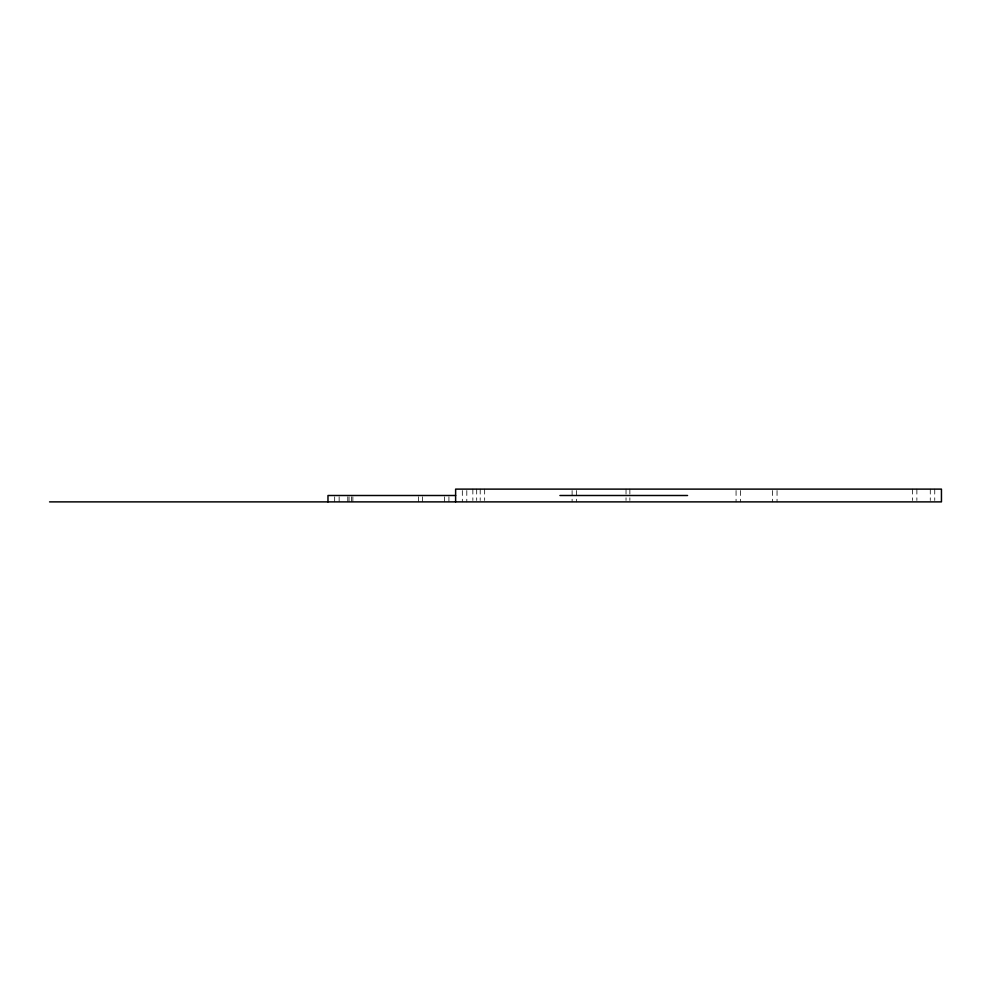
<?xml version="1.0" encoding="UTF-8"?>
<svg xmlns="http://www.w3.org/2000/svg" width="991" height="991" viewBox="0 0 991 991"><rect width="100%" height="100%" fill="white"/><g stroke="black" fill="none" stroke-linecap="round" stroke-linejoin="round"><path stroke-width="0.74" stroke-dasharray="4.96 3.72" d="M934.748 489.12L934.748 500.467M930.276 489.12L930.276 500.467M916.873 489.12L916.873 500.467M912.414 489.12L912.414 500.467M777.043 490.533L777.043 501.88M772.571 490.533L772.571 501.88M740.537 490.533L740.537 501.88M736.065 490.533L736.065 501.88M629.867 489.12L629.867 500.467M626.027 489.12L626.027 500.467M576.564 490.533L576.564 501.88M572.104 490.533L572.104 501.88M484.661 489.12L484.661 500.467M480.201 489.12L480.201 500.467M476.683 489.12L476.683 500.467M472.856 489.12L472.856 500.467M466.798 490.533L466.798 501.88M462.326 490.533L462.326 501.88M448.923 496.776L448.923 501.88M444.451 496.776L444.451 501.88M422.439 496.776L422.439 501.88M418.611 496.776L418.611 501.88M352.87 496.776L352.87 501.88M351.594 496.776L351.594 501.88M349.043 496.776L349.043 501.88M347.767 496.776L347.767 501.88M339.145 496.776L339.145 501.88M334.673 496.776L334.673 501.88"/><path stroke-width="1.49" d="M455.625 495.5L327.971 495.5L327.971 501.88M559.915 495.5L687.556 495.5M49.55 501.88L941.45 501.88L941.45 489.12L455.625 489.12L455.625 501.88"/></g></svg>
